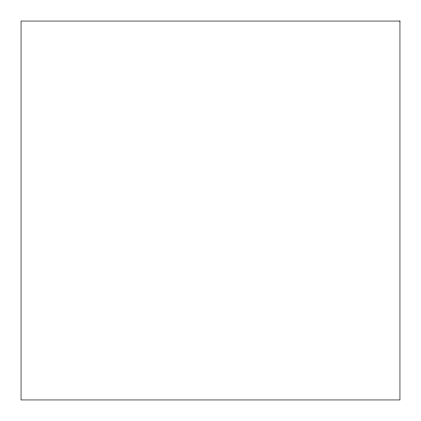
<?xml version="1.0" encoding="UTF-8"?>
<svg xmlns="http://www.w3.org/2000/svg" width="421" height="421" viewBox="0 0 421 421"><rect width="100%" height="100%" fill="white"/><g stroke="black" fill="none" stroke-linecap="round" stroke-linejoin="round"><path stroke-width="0.63" d="M399.95 21.05L21.05 21.05L21.05 399.95L399.95 399.95L399.95 21.05"/></g></svg>
